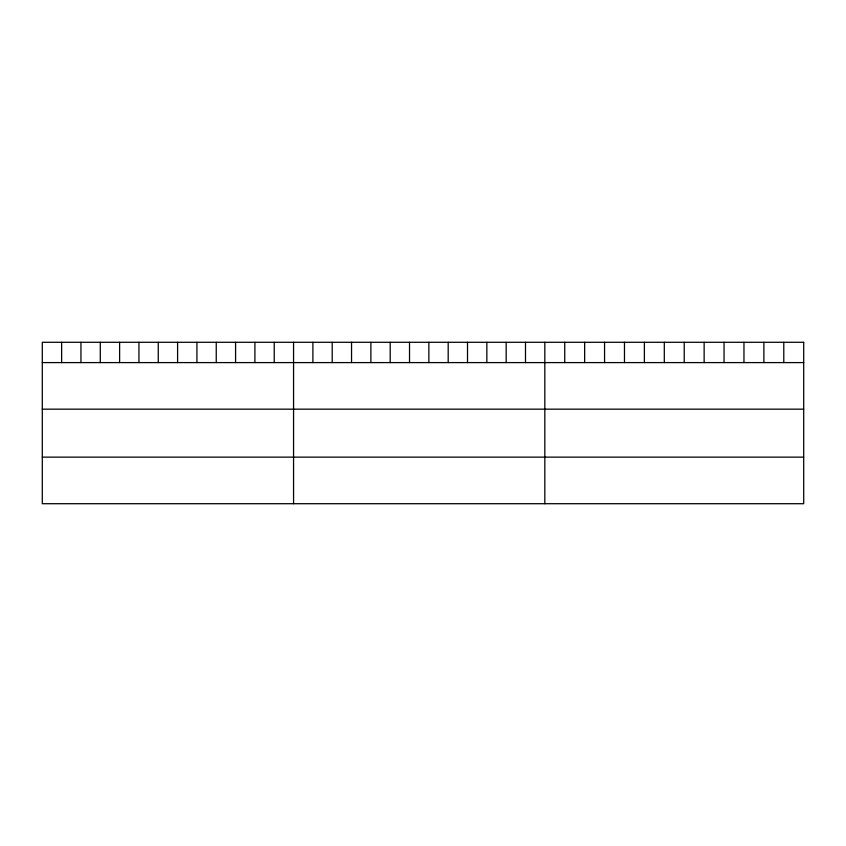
<?xml version="1.0" encoding="UTF-8"?>
<svg xmlns="http://www.w3.org/2000/svg" width="846" height="846" viewBox="0 0 846 846"><rect width="100%" height="100%" fill="white"/><g stroke="black" fill="none" stroke-linecap="round" stroke-linejoin="round"><path stroke-width="1.27" d="M42.3 362.596L803.7 362.596M42.3 409.168L803.7 409.168M42.3 457.136L803.7 457.136M783.787 342.292L783.787 362.596M763.875 342.292L763.875 362.596M743.962 342.292L743.962 362.596M724.049 342.292L724.049 362.596M704.136 342.292L704.136 362.596M684.224 342.292L684.224 362.596M664.3 342.292L664.3 362.596M644.388 342.292L644.388 362.596M624.475 342.292L624.475 362.596M604.562 342.292L604.562 362.596M584.649 342.292L584.649 362.596M564.737 342.292L564.737 362.596M544.824 342.292L544.824 503.708M525.493 342.292L525.493 362.596M506.172 342.292L506.172 362.596M486.841 342.292L486.841 362.596M467.51 342.292L467.51 362.596M448.19 342.292L448.19 362.596M428.859 342.292L428.859 362.596M409.527 342.292L409.527 362.596M390.196 342.292L390.196 362.596M370.876 342.292L370.876 362.596M351.545 342.292L351.545 362.596M332.214 342.292L332.214 362.596M312.893 342.292L312.893 362.596M293.562 342.292L293.562 503.708M274.231 342.292L274.231 362.596M254.91 342.292L254.91 362.596M235.579 342.292L235.579 362.596M216.248 342.292L216.248 362.596M196.928 342.292L196.928 362.596M177.597 342.292L177.597 362.596M158.265 342.292L158.265 362.596M138.934 342.292L138.934 362.596M119.614 342.292L119.614 362.596M100.283 342.292L100.283 362.596M80.952 342.292L80.952 362.596M61.631 342.292L61.631 362.596M803.7 342.292L42.3 342.292L42.3 503.708L803.7 503.708L803.7 342.292"/></g></svg>
